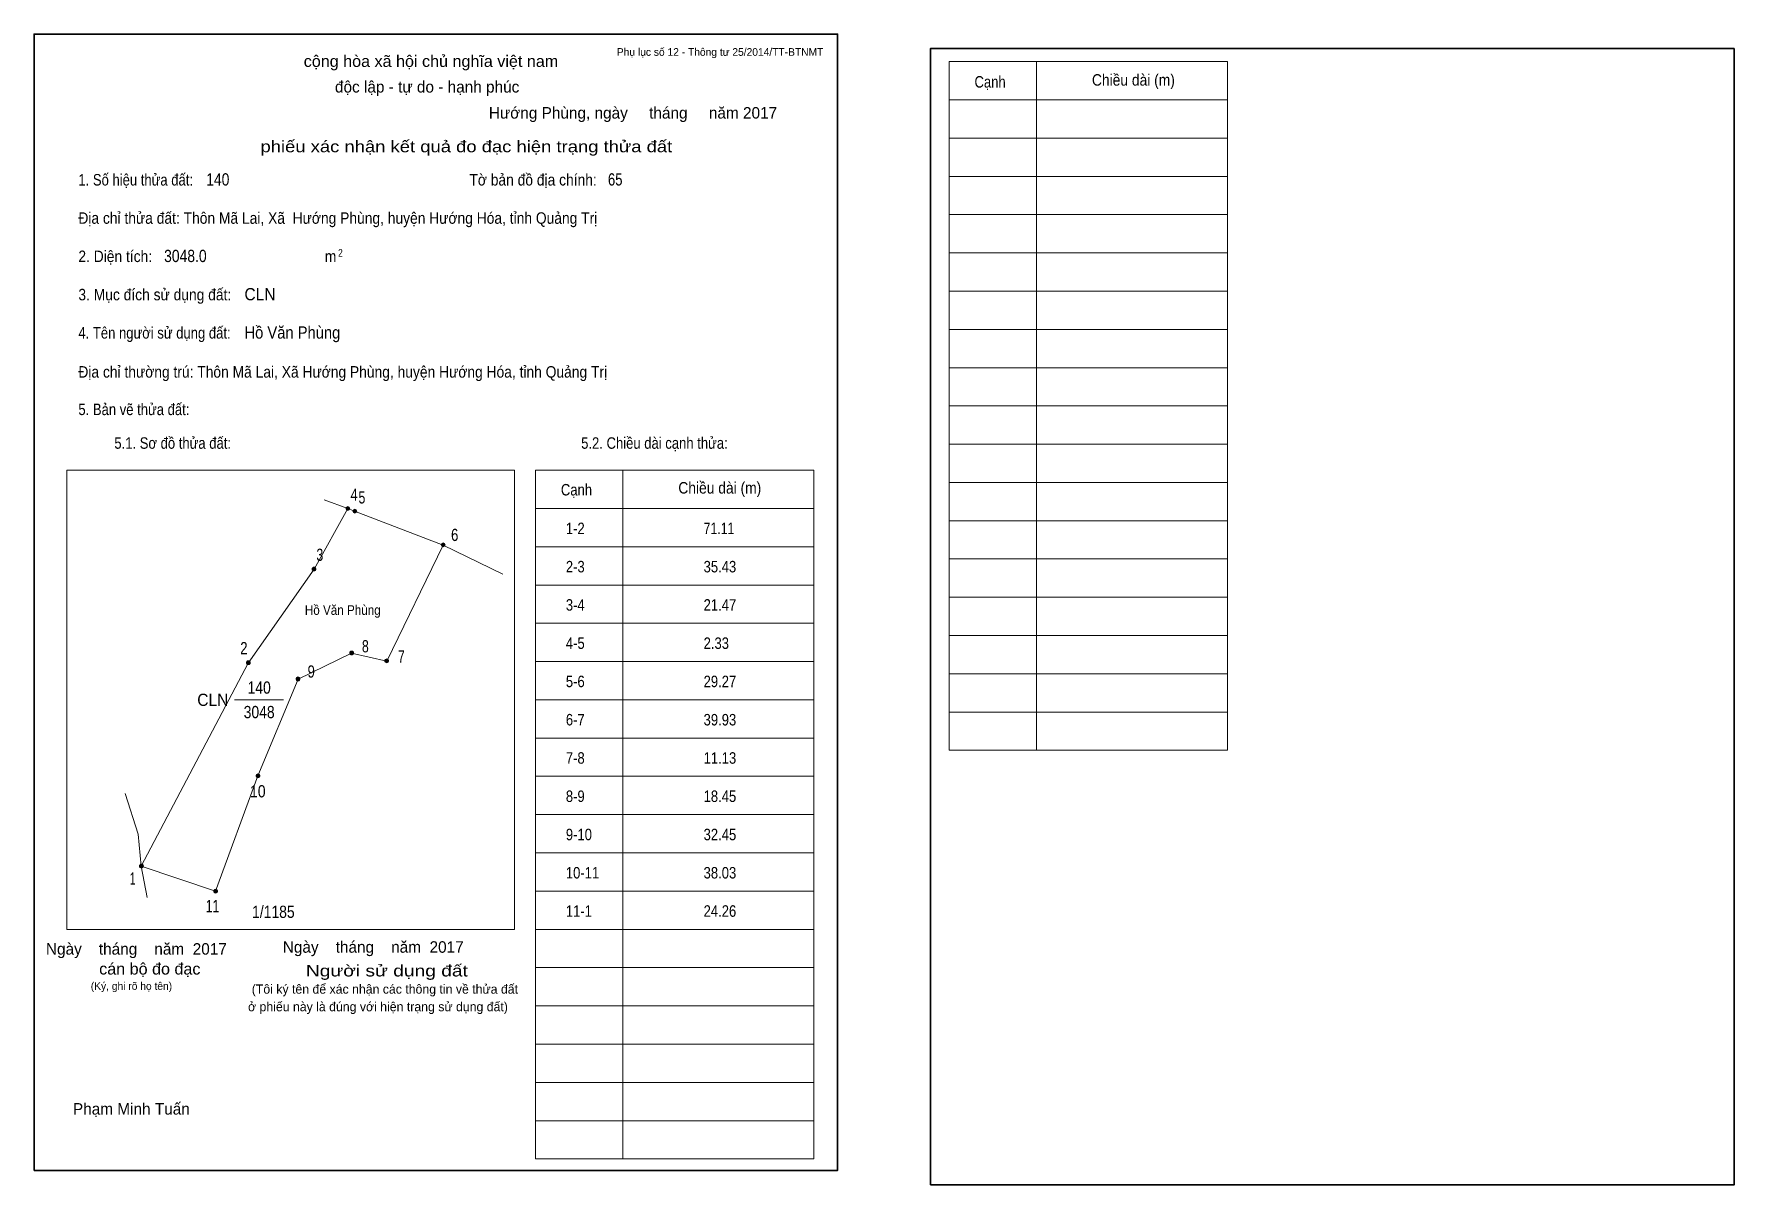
# Model space of a CAD drawing. Header units: centimetres. Extents: x 0 to 44.4, y -0.4 to 29.7.
import ezdxf
from ezdxf.enums import TextEntityAlignment as Align

# ---------------------------------------------------------------- set-up
doc = ezdxf.new("R2010")
doc.units = ezdxf.units.CM
doc.header["$LTSCALE"] = 0.12
for name, color, linetype in [('2', 7, 'Continuous'), ('30', 7, 'Continuous'), ('34', 7, 'Continuous')]:
    doc.layers.add(name, color=color, linetype=linetype)
for name, color, linetype, lineweight in [('32', 7, 'Continuous', 13), ('33', 7, 'Continuous', 13), ('6', 7, 'Continuous', 13), ('63', 7, 'Continuous', 13)]:
    doc.layers.add(name, color=color, linetype=linetype, lineweight=lineweight)

msp = doc.modelspace()

# ---------------------------------------------------------------- hatches: boundary and pattern name
at = {"layer": '32'}
for points in [[(8.2511, 17.3, 1), (8.1511, 17.3, 1)], [(8.4352, 17.2308, 1), (8.3352, 17.2308, 1)], [(10.7431, 16.3486, 1), (10.6431, 16.3486, 1)], [(7.3698, 15.7163, 1), (7.2698, 15.7163, 1)], [(8.3524, 13.5215, 1), (8.2524, 13.5215, 1)], [(9.2692, 13.3172, 1), (9.1692, 13.3172, 1)], [(5.6511, 13.2683, 1), (5.5511, 13.2683, 1)], [(6.9494, 12.8462, 1), (6.8494, 12.8462, 1)], [(5.9043, 10.3137, 1), (5.8043, 10.3137, 1)], [(2.8577, 7.9551, 1), (2.7577, 7.9551, 1)], [(4.7985, 7.3, 1), (4.6985, 7.3, 1)]]:
    msp.add_hatch(color=256, dxfattribs=at).paths.add_polyline_path(points)

# ---------------------------------------------------------------- linework, layer by layer
for centre in [(8.2011, 17.3), (8.3852, 17.2308), (10.6931, 16.3486), (7.3198, 15.7163), (8.3024, 13.5215), (9.2192, 13.3172), (5.6011, 13.2683), (6.8994, 12.8462), (5.8543, 10.3137), (2.8077, 7.9551), (4.7485, 7.3)]:
    msp.add_circle(centre, 0.05, dxfattribs=at)
at = {"layer": '33'}
msp.add_line((5.24, 12.3), (6.52, 12.3), dxfattribs=at)
at = {"layer": '6'}
for p, q in [((10.69, 16.34), (9.22, 13.31)), ((2.8, 7.95), (2.96, 7.13)), ((4.74, 7.3), (2.8, 7.95))]:
    msp.add_line(p, q, dxfattribs=at)
for points in [[(7.58, 17.53), (8.2, 17.3), (8.38, 17.23), (10.69, 16.34), (12.25, 15.58)], [(2.8, 7.95), (5.6, 13.26), (7.32, 15.71), (8.2, 17.3)], [(4.74, 7.3), (5.85, 10.31), (6.9, 12.84), (8.3, 13.52), (9.22, 13.31)], [(2.8, 7.95), (2.72, 8.79), (2.38, 9.85)]]:
    msp.add_lwpolyline(points, dxfattribs=at)
at = {"layer": '63'}
for p, q in [((23.92, 28.98), (31.19, 28.98)), ((23.92, 10.98), (23.92, 28.98)), ((26.2, 10.98), (26.2, 28.98)), ((31.19, 10.98), (31.19, 28.98)), ((23.92, 27.98), (31.19, 27.98)), ((23.92, 26.98), (31.19, 26.98)), ((23.92, 25.98), (31.19, 25.98)), ((23.92, 24.98), (31.19, 24.98)), ((23.92, 23.98), (31.19, 23.98)), ((23.92, 22.98), (31.19, 22.98)), ((23.92, 21.98), (31.19, 21.98)), ((23.92, 20.98), (31.19, 20.98)), ((23.92, 19.98), (31.19, 19.98)), ((23.92, 18.98), (31.19, 18.98)), ((0.86, 18.3), (12.56, 18.3)), ((0.86, 6.3), (0.86, 18.3)), ((12.56, 6.3), (12.56, 18.3)), ((13.11, 18.3), (20.38, 18.3)), ((13.11, 0.3), (13.11, 18.3)), ((15.39, 0.3), (15.39, 18.3)), ((20.38, 0.3), (20.38, 18.3)), ((23.92, 17.98), (31.19, 17.98)), ((13.11, 17.3), (20.38, 17.3)), ((23.92, 16.98), (31.19, 16.98)), ((13.11, 16.3), (20.38, 16.3)), ((23.92, 15.98), (31.19, 15.98)), ((13.11, 15.3), (20.38, 15.3)), ((23.92, 14.98), (31.19, 14.98)), ((13.11, 14.3), (20.38, 14.3)), ((23.92, 13.98), (31.19, 13.98)), ((13.11, 13.3), (20.38, 13.3)), ((23.92, 12.98), (31.19, 12.98)), ((13.11, 12.3), (20.38, 12.3)), ((23.92, 11.98), (31.19, 11.98)), ((13.11, 11.3), (20.38, 11.3)), ((23.92, 10.98), (31.19, 10.98)), ((13.11, 10.3), (20.38, 10.3)), ((13.11, 9.3), (20.38, 9.3)), ((13.11, 8.3), (20.38, 8.3)), ((13.11, 7.3), (20.38, 7.3)), ((0.86, 6.3), (12.56, 6.3)), ((13.11, 6.3), (20.38, 6.3)), ((13.11, 5.3), (20.38, 5.3)), ((13.11, 4.3), (20.38, 4.3)), ((13.11, 3.3), (20.38, 3.3)), ((13.11, 2.3), (20.38, 2.3)), ((13.11, 1.3), (20.38, 1.3)), ((13.11, 0.3), (20.38, 0.3))]:
    msp.add_line(p, q, dxfattribs=at)
at = {"layer": '63', "lineweight": 35}
for points in [[(0, 0), (0, 29.7), (21, 29.7), (21, 0)], [(23.43, -0.38), (23.43, 29.32), (44.43, 29.32), (44.43, -0.38)]]:
    msp.add_lwpolyline(points, close=True, dxfattribs=at)

# ---------------------------------------------------------------- texts
at = {"layer": '2', "width": 0.9}
msp.add_text('Hồ Văn Phùng', height=0.2532, dxfattribs=at).set_placement((8.07, 14.52), align=Align.CENTER)
at = {"layer": '30'}
for s, height, width, p in [('1-2', 0.3, 0.85, (13.9, 16.63)), ('71.11', 0.3, 0.8, (17.5, 16.63)), ('2-3', 0.3, 0.85, (13.9, 15.63)), ('35.43', 0.3, 0.85, (17.5, 15.63)), ('3-4', 0.3, 0.85, (13.9, 14.63)), ('21.47', 0.3, 0.85, (17.5, 14.63)), ('4-5', 0.3, 0.85, (13.9, 13.63)), ('2.33', 0.3, 0.85, (17.5, 13.63)), ('5-6', 0.3, 0.85, (13.9, 12.63)), ('29.27', 0.3, 0.85, (17.5, 12.63)), ('6-7', 0.3, 0.85, (13.9, 11.63)), ('39.93', 0.3, 0.85, (17.5, 11.63)), ('7-8', 0.3, 0.85, (13.9, 10.63)), ('11.13', 0.3, 0.85, (17.5, 10.63)), ('8-9', 0.3, 0.85, (13.9, 9.63)), ('18.45', 0.3, 0.85, (17.5, 9.63)), ('9-10', 0.3, 0.85, (13.9, 8.63)), ('32.45', 0.3, 0.85, (17.5, 8.63)), ('10-11', 0.3, 0.85, (13.9, 7.63)), ('38.03', 0.3, 0.85, (17.5, 7.63)), ('1/1185', 0.32, 0.85, (5.7, 6.6)), ('11-1', 0.3, 0.85, (13.9, 6.63)), ('24.26', 0.3, 0.85, (17.5, 6.63))]:
    msp.add_text(s, height=height, dxfattribs=dict(at, width=width)).set_placement(p)
at = {"layer": '32'}
for s, width, p in [('4', 0.8, (8.365, 17.5)), ('5', 0.75, (8.57, 17.43)), ('6', 0.8, (10.995, 16.45)), ('3', 0.75, (7.47, 15.93)), ('2', 0.8, (5.485, 13.49)), ('8', 0.75, (8.66, 13.54)), ('7', 0.75, (9.6, 13.27)), ('9', 0.8, (7.245, 12.88)), ('10', 0.85, (5.85, 9.75)), ('1', 0.65, (2.58, 7.47)), ('11', 0.75, (4.665, 6.75))]:
    msp.add_text(s, height=0.32, dxfattribs=dict(at, width=width)).set_placement(p, align=Align.CENTER)
at = {"layer": '33', "width": 0.95}
msp.add_text('CLN', height=0.32, dxfattribs=at).set_placement((5.08, 12.14), align=Align.RIGHT)
at = {"layer": '33', "width": 0.85}
for s, p in [('140', (5.885, 12.46)), ('3048', (5.885, 11.82))]:
    msp.add_text(s, height=0.32, dxfattribs=at).set_placement(p, align=Align.CENTER)
at = {"layer": '34'}
for s, width, p in [('140', 0.85, (4.5, 25.74)), ('65', 0.8, (15, 25.74)), ('3048.0', 0.85, (3.4, 23.74)), ('CLN', 0.95, (5.5, 22.74)), ('Hồ Văn Phùng', 0.9, (5.5, 21.74))]:
    msp.add_text(s, height=0.32, dxfattribs=dict(at, width=width)).set_placement(p)
at = {"layer": '63'}
for s, height, p in [('Phụ lục số 12 - Thông tư 25/2014/TT-BTNMT', 0.2, (20.63, 29.13)), ('Ngày    tháng    năm  2017', 0.3, (5.04, 5.64)), ('Ngày    tháng    năm  2017', 0.3, (11.23, 5.69)), ('(Ký, ghi rõ họ tên)', 0.2, (3.61, 4.72))]:
    msp.add_text(s, height=height, dxfattribs=at).set_placement(p, align=Align.RIGHT)
at = {"layer": '63', "width": 1.05}
msp.add_text('cộng hòa xã hội chủ nghĩa việt nam', height=0.3, dxfattribs=at).set_placement((10.375, 28.84), align=Align.CENTER)
at = {"layer": '63'}
for s, height, p in [('độc lập - tự do - hạnh phúc', 0.3, (10.275, 28.17)), ('Hướng Phùng, ngày     tháng     năm 2017', 0.3, (15.655, 27.49)), ('(Tôi ký tên để xác nhận các thông tin về thửa đất ', 0.24, (9.215, 4.62)), ('ở phiếu này là đúng với hiện trạng sử dụng đất)', 0.24, (8.99, 4.16)), ('Phạm Minh Tuấn', 0.3, (2.545, 1.46))]:
    msp.add_text(s, height=height, dxfattribs=at).set_placement(p, align=Align.CENTER)
for s, height, width, p in [('Cạnh', 0.3, 0.85, (24.58, 28.3)), ('Chiều dài (m)', 0.3, 0.9, (27.65, 28.35)), ('1. Số hiệu thửa đất:', 0.3, 0.85, (1.16, 25.74)), ('Tờ bản đồ địa chính:', 0.3, 0.9, (11.38, 25.74)), ('Địa chỉ thửa đất: Thôn Mã Lai, Xã  Hướng Phùng, huyện Hướng Hóa, tỉnh Quảng Trị', 0.3, 0.9, (1.16, 24.74)), ('2. Diện tích:', 0.3, 0.9, (1.16, 23.74)), ('2', 0.2, 0.8, (7.95, 23.88)), ('m', 0.3, 0.9, (7.6, 23.74)), ('3. Mục đích sử dụng đất:', 0.3, 0.9, (1.16, 22.74)), ('4. Tên người sử dụng đất:', 0.3, 0.85, (1.16, 21.74)), ('Địa chỉ thường trú: Thôn Mã Lai, Xã Hướng Phùng, huyện Hướng Hóa, tỉnh Quảng Trị', 0.3, 0.9, (1.16, 20.72)), ('5. Bản vẽ thửa đất:', 0.3, 0.85, (1.16, 19.74)), ('5.1. Sơ đồ thửa đất:', 0.3, 0.85, (2.1, 18.86)), ('5.2. Chiều dài cạnh thửa:', 0.3, 0.85, (14.3, 18.86)), ('Cạnh', 0.3, 0.85, (13.77, 17.64)), ('Chiều dài (m)', 0.3, 0.9, (16.84, 17.69))]:
    msp.add_text(s, height=height, dxfattribs=dict(at, width=width)).set_placement(p)
for s, width, p in [('phiếu xác nhận kết quả đo đạc hiện trạng thửa đất', 1.2, (16.68, 26.61)), ('cán bộ đo đạc', 1.05, (4.35, 5.12)), ('Người sử dụng đất', 1.25, (11.34, 5.07))]:
    msp.add_text(s, height=0.3, dxfattribs=dict(at, width=width)).set_placement(p, align=Align.RIGHT)

doc.saveas('drawing.dxf')
